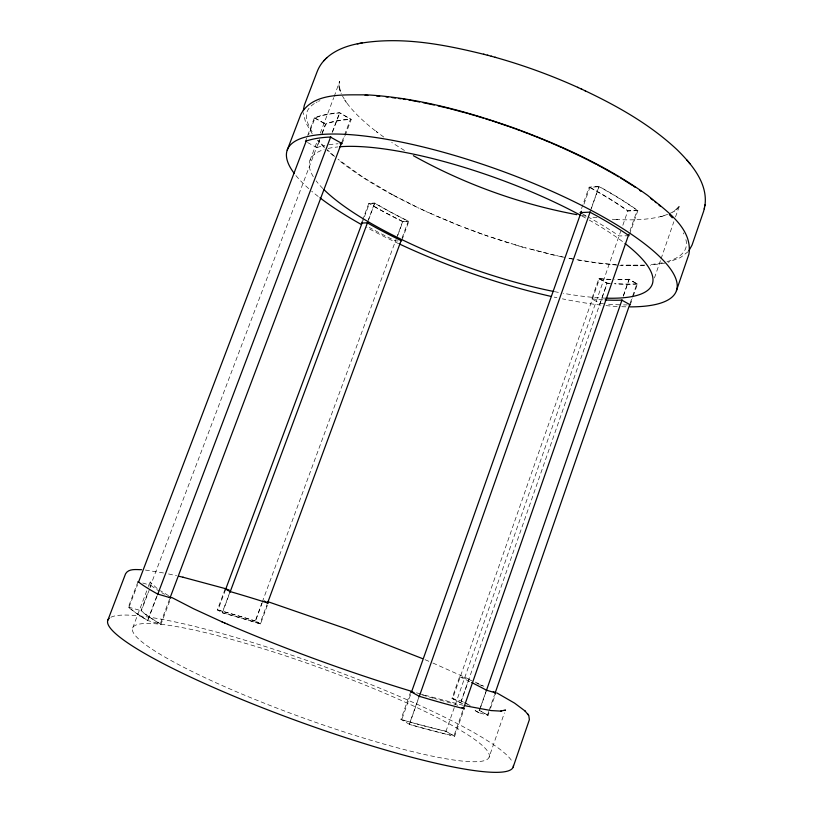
<?xml version="1.0" encoding="UTF-8"?>
<svg xmlns="http://www.w3.org/2000/svg" width="813" height="813" viewBox="0 0 813 813"><rect width="100%" height="100%" fill="white"/><g stroke="black" fill="none" stroke-linecap="round" stroke-linejoin="round"><path stroke-width="0.61" stroke-dasharray="4.07 3.05" d="M489.121 757.167A189.571 26.402 19.9 0 0 229.744 638.896A189.571 26.402 19.9 0 0 213.778 681.761A189.571 26.402 19.9 0 0 489.121 757.167L504.385 712.92M654.445 277.944L660.644 260.008M661.05 258.808L673.845 221.715M675.501 216.939L679.8 205.059L676.762 209.388L678.794 207.142L672.463 212.325L674.922 210.77L670.258 213.27M488.928 712.92L488.105 715.277L478.633 712.635L480.27 707.91M480.686 706.731L486.428 690.186M623.449 295.505L629.099 279.235L637.443 284.032L633.042 296.755M485.839 692.198L478.755 712.605A202.325 24.116 19.9 0 0 472.922 709.271M623.307 296.227L629.14 279.428L636.864 283.869L632.301 297.04M488.765 711.446L487.526 715.044L485.209 713.712A215.699 25.762 19.9 0 0 478.664 710.095M489.182 710.247L494.578 694.678M630.227 303.036L631.884 298.239M490.554 708.225L495.849 692.94M630.238 304.845L632.646 297.914M462.688 710.806L453.928 735.948L445.971 731.344L620.746 231.126M622.839 225.272L627.849 210.791L637.148 210.343L630.045 230.699M609.283 283.29L607.128 283.117L461.266 701.08L463.217 702.056M463.451 702.097L461.317 701.04L468.857 679.424L459.599 676.68L451.998 698.408L455.92 700.379A202.152 24.095 19.9 0 1 462.902 703.967M610.99 279.367A194.053 53.709 20 0 1 603.205 278.94L598.866 278.605L591.773 298.879L600.065 303.442L607.118 283.259L610.634 283.544M410.758 691.599L400.931 719.403L409.437 724.322L414.335 725.714A214.175 25.396 19.9 0 0 449.924 735.013L454.65 736.222L464.213 708.784M629.496 234.53L637.849 210.557L634.231 208.006A206.136 56.768 19.9 0 0 603.693 189.012L598.998 186.411L589.12 187.142L580.106 212.61M610.329 279.499A194.226 53.749 20 0 1 599.486 278.798L452.628 698.652A202.325 24.116 19.9 0 1 463.237 704.058M419.173 696.253L409.264 724.373L414.6 725.887A214.693 25.467 19.9 0 0 450.29 735.206M590.34 210.974L598.998 186.411M409.437 724.322L418.725 697.981M591.458 208.23L599.059 186.675L603.358 189.063A205.638 56.625 19.9 0 1 633.825 208.006L637.148 210.343M410.606 694.597L401.724 719.718A200.963 23.801 19.9 0 0 445.971 731.344L454.65 736.222M583.988 204.093L589.903 187.346L599.059 186.675M225.211 588.856L217.386 609.872L222.396 612.748A202.63 24.197 19.9 0 1 259.936 623.734L266.959 604.679M402.11 237.874L408.258 221.207A194.51 53.912 19.9 0 1 374.752 203.199L369.326 203.606L362.689 221.431M230.099 591.559L222.213 612.758L227.081 614.1A202.467 24.177 19.9 0 1 255.272 622.341L260.516 623.957L268.178 603.144M402.079 239.693L408.827 221.37L404.061 219.002A194.348 53.882 19.9 0 1 378.909 205.486L374.651 202.996L368.797 203.433L362.771 219.612M259.936 623.734L255.272 621.03L261.847 603.195M262.294 602.006L396.104 239.307M396.541 238.118L402.689 221.471L408.258 221.207M260.516 623.957L255.465 621.041L263.087 600.4M397.781 235.292L402.821 221.654L408.827 221.37M367.72 221.644L374.651 202.996M222.396 612.748L229.479 593.693M368.553 219.866L374.752 203.199M361.48 223.087L362.334 220.77M225.445 589.872L217.925 610.075L221.522 611.071A216.045 25.843 19.9 0 1 251.39 619.831L255.272 621.03M169.622 598.998L160.222 623.937A201.268 23.872 19.9 0 1 141.015 610.736L148.21 591.742M341.999 141.716L350.505 119.155L339.743 112.966L336.714 113.21A205.953 56.798 19.8 0 0 316.918 117.265L314.987 118.017L308.676 134.602M138.027 581.62L128.342 607.087L129.755 608.317A215.039 25.538 19.9 0 0 144.856 618.856L147.58 620.502L160.964 624.232L170.882 597.911M342.121 143.586L344.722 136.665M345.159 135.517L351.236 119.379L339.61 112.692L336.308 112.956A206.451 56.94 19.8 0 0 316.481 117.031L314.367 117.855L305.444 141.34M132.682 627.941L147.915 587.769M148.362 586.58L150.141 581.183L150.557 582.545M309.987 160.334L317.609 140.243M320.302 133.149L333.747 97.682M334.194 96.503L339.671 81.27L339.123 87.591L338.991 84.572L340.677 92.641L339.387 88.668L341.257 93.556M150.009 586.996L319.661 139.399M321.918 133.464L325.515 123.962A193.26 53.221 19.8 0 1 350.505 119.155M160.964 624.232L157.57 622.189A201.045 23.841 19.9 0 1 143.149 612.28L141.36 610.766L149.643 588.897M150.08 587.738L150.954 585.441L142.732 583.012M307.517 142.488L316.887 147.641L319.987 139.46M322.192 133.617L325.739 124.277L328.381 123.291A193.037 53.15 19.8 0 1 347.141 119.684L351.236 119.379M147.58 620.502L157.59 594.018M332.161 132.397L339.61 112.692M157.244 595.594L147.824 620.492L145.334 618.978A214.52 25.477 19.9 0 1 130.253 608.459L128.962 607.341L137.519 584.832M332.568 131.94L339.743 112.966M688.194 251.613L680.501 257.558L668.093 262.294M314.357 103.505C303.229 110.964 304.418 119.511 313.452 134.043M316.196 102.438L317.192 101.92M318.523 101.29L319.916 100.7M667.666 214.378L660.512 216.736L664.577 215.577C649.018 219.988 632.626 220.282 616.579 219.551L618.429 219.642L611.457 219.195M316.887 147.641L319.489 146.777A193.423 49.593 19.8 0 1 324.895 145.425M667.056 261.654C682.3 257.203 689.698 249.093 685.135 237.284M662.341 262.843L650.42 264.682M664.851 263.077L650.319 265.201M644.77 265.129L620.99 265.089M629.099 279.235L625.461 279.408A194.053 53.709 20 0 1 614.75 279.479M637.849 210.557L627.819 211.034L623.358 207.925A192.742 52.987 19.9 0 0 594.862 190.323L589.12 187.142M644.262 265.607L619.719 265.302M636.864 283.869L634.15 283.981A207.041 57.398 20 0 1 614.557 283.656M637.443 284.032L634.486 284.164A207.539 57.54 20 0 1 614.841 283.828M398.075 240.922L395.687 240.973L391.825 239.103A208.27 53.851 19.9 0 1 369.244 227.416M629.079 235.729L619.11 235.953L614.608 232.925A193.128 49.441 19.9 0 0 589.039 217.467M626.752 265.658L640.065 265.76M616.264 264.794L596.61 262.782L575.563 259.459M617.321 265.14L597.342 263.097L576.153 259.754M591.773 298.879L596.092 299.296A194.449 50.111 20 0 0 603.835 299.875M600.065 303.442L603.571 303.798M145.415 570.045L164.765 573.185M597.006 217.732L592.047 217.081M586.183 216.228L581.956 215.557M572.86 258.961L567.535 257.934M573.429 259.245L567.952 258.188M564.791 257.375L556.488 255.597M168.555 573.958L176.553 575.716M562.423 257.05L528.257 248.575M554.049 255.211L525.401 247.782M463.247 705.328L423.095 694.729M446.063 731.253L440.697 729.993A200.73 23.76 19.9 0 1 407.465 721.263L400.931 719.403M217.386 609.872L221.309 610.959A216.573 25.904 19.9 0 1 251.247 619.74L255.465 621.041M525.594 247.975L511.062 243.595M128.342 607.087L141.36 610.766M451.998 698.408L461.317 701.04M522.718 247.172L490.94 237.122M420.047 693.835L423.492 694.841M420.433 693.956L415.24 692.422M508.298 242.884L485.198 235.15M488.074 236.278L456.632 224.612M482.312 234.266L462.292 226.847M459.599 225.648L434.355 215.272M453.979 223.412L426.195 211.604M425.067 659.699L430.29 661.904M432.872 663.002L471.001 680.044M431.896 214.022L418.156 207.843M423.817 210.343C393.807 196.644 364.641 180.537 338.625 160.141M468.857 679.424L472.079 680.948M459.599 676.68L463.552 678.56A201.726 19.898 19.9 0 1 470.575 681.985M475.28 682.077L483.867 686.263M415.86 206.593L392.923 194.896M402.689 221.471L399.163 219.723A207.356 57.571 19.9 0 1 372.486 205.435L368.797 203.433M402.821 221.654L398.97 219.754A207.854 57.723 19.9 0 1 372.242 205.435M583.002 214.175L585.888 215.73M457.709 705.278L450.229 702.747A200.313 19.624 19.9 0 1 434.447 698.489M393.025 194.957L363.035 177.264L338.025 159.216M314.987 118.017L325.515 123.962M599.496 278.798L607.128 283.117M314.367 117.855L325.739 124.277M598.866 278.605L607.118 283.259M488.105 715.277L485.574 713.824A216.228 25.823 19.9 0 0 479.02 710.196M478.633 712.635L475.544 710.857A202.152 24.095 19.9 0 0 472.556 709.17M168.545 595.675L160.405 590.705M404.447 150.476L391.724 142.468M383.756 137.031L376.246 131.543L377.75 132.671C365.515 123.302 353.696 112.966 344.844 100.233L346.338 102.428L342.486 96.056M157.163 588.5L150.486 582.443M150.954 585.441L152.793 586.823A200.628 19.685 19.9 0 0 159.175 591.102M334.661 156.431L327.121 149.633M333.482 155.913L327.172 150.303M324.245 147.519L317.7 140.629M324.478 147.051L318.401 140.456M312.263 133.881L305.586 122.265L303.31 112.733M683.245 232.884L683.774 233.951M629.14 279.428A194.226 53.749 20 0 1 615.055 279.652M466.103 703.509A215.699 25.762 19.9 0 1 467.973 704.465M589.903 187.346A192.976 53.069 19.9 0 1 627.849 210.791M625.827 306.826A206.909 53.272 19.9 0 1 621.559 306.704M617.158 306.491A206.909 53.272 19.9 0 1 605.685 305.586M600.909 305.078A206.909 53.272 19.9 0 1 562.372 298.838M556.935 297.7A206.909 53.272 19.9 0 1 554.202 297.111M398.726 243.676A206.909 53.272 19.9 0 1 366.663 227.447M318.188 196.461A206.909 53.272 19.9 0 1 311.704 191.218M308.706 188.616A206.909 53.272 19.9 0 1 295.282 174.765M605.939 298.158A182.01 46.727 19.9 0 1 563.094 293.269M558.368 292.395A182.01 46.727 19.9 0 1 553.582 291.45M322.863 188.535A182.01 46.727 19.9 0 1 316.166 180.893M313.3 176.716A182.01 46.727 19.9 0 1 324.021 149.562M328.137 148.464A182.01 46.727 19.9 0 1 337.883 146.929M581.966 216.034A182.01 46.727 19.9 0 1 586.508 218.534M589.171 220.038A182.01 46.727 19.9 0 1 623.154 242.04M328.94 144.714A193.423 49.593 19.8 0 1 338.045 143.779M627.29 304.905A207.955 53.688 20 0 1 623.591 304.895M619.78 304.814A207.955 53.688 20 0 1 607.768 304.153M110.883 617.26A215.557 30.122 19.9 0 1 319.682 664.993A215.557 30.122 19.9 0 1 512.586 762.34M433.339 698.174A200.313 19.624 19.9 0 1 419.62 694.231M464.518 702.635A216.228 25.823 19.9 0 1 467.363 704.078M468.308 704.556A216.228 25.823 19.9 0 1 470.158 705.511M476.825 683.235A215.77 21.321 19.9 0 1 478.684 684.15M479.599 684.597A215.77 21.321 19.9 0 1 482.312 685.938M164.48 594.303A200.628 19.685 19.9 0 1 161.716 592.667M150.852 583.012L150.192 581.986L150.852 583.012"/><path stroke-width="1.22" d="M524.842 710.755L528.806 715.552L529.375 719.688L513.186 767.025M303.31 110.487L304.357 105.192L317.131 71.717C323.676 54.481 342.456 46.371 359.427 43.435M704.912 205.811C708.153 183.453 691.833 164.287 677.026 149.673C649.221 123.637 615.441 104.958 581.143 88.902M688.916 250.75L692.046 245.079L703.672 211.136L705.135 204.622M704.312 208.86L704.546 207.681M676.446 290.607L688.946 254.123C692.879 227.803 665.186 210.161 647.697 195.415C606.508 165.801 559.822 144.714 512.322 127.417C465.199 110.924 416.327 97.662 366.287 94.806C344.56 95.192 313.371 91.96 300.952 114.125L287.223 150.11M486.255 690.999L622.057 299.824M494.995 693.489L629.811 304.235M463.532 708.408L628.795 234.286M419.152 696.782L590.187 211.817M411.449 692.198L581.447 211.278M267.396 603.48L401.236 240.262M229.927 592.504L367.669 222.254M225.445 589.872L362.242 222.62M170.069 597.809L341.551 142.905M157.692 594.405L330.769 136.675M107.895 620.085L125.578 573.765C128.728 568.328 136.299 569.7 141.574 569.7M138.413 582.464L306.43 140.527M505.208 710.532L505.513 709.922L500.788 711.172L501.448 711.151L491.154 710.572L465.514 705.847M323.828 60.741L324.763 59.806M326.013 58.556L326.948 57.621M305.444 141.34L307.517 140.608A206.858 53.13 19.8 0 1 327.131 137.214L330.403 137.031L342.121 143.586L340.078 143.688M360.088 43.323C402.943 36.077 446.622 44.949 488.186 55.396M357.293 43.841L362.202 42.916M361.48 223.087L367.283 222.803L371.571 225.242A194.744 50.274 19.9 0 0 396.866 238.514L401.652 240.841M365.057 95.345L367.883 95.456M376.673 96.005L379.712 96.259M385.931 96.869L388.055 97.103M392.151 97.59L395.433 98.017M398.766 98.485L401.012 98.81M403.278 99.156L405.555 99.511M409.01 100.08L411.348 100.487M412.506 100.68L416.043 101.32M576.834 214.673C519.659 204.043 464.193 184.002 413.39 155.7M417.242 101.544L419.62 101.991M423.227 102.702L434.254 105.019M437.994 105.863L445.544 107.651M178.636 576.204L183.352 577.321M182.905 577.21L226.593 588.958M446.5 107.885L449.365 108.586M450.321 108.83L452.241 109.318M453.197 109.562L460.941 111.605M483.532 54.176L484.457 54.42M494.954 57.245C524.741 65.579 553.846 76.3 581.925 89.267M487.322 55.162L491.926 56.402M468.745 113.769L475.554 115.751M460.849 111.584L464.833 112.672M491.133 56.188L495.686 57.438M465.727 112.926L467.76 113.495M229.114 589.994L225.211 588.856L230.099 591.559L234.937 592.962A202.051 19.959 19.9 0 1 262.965 601.498L268.178 603.144L264.103 600.949M414.01 692.564L410.758 691.599L419.173 696.253L424.477 697.839A214.246 21.026 19.9 0 0 459.894 707.686L464.213 708.784L462.048 707.615M476.53 116.035L483.461 118.139M411.012 691.162C348.98 672.31 286.003 649.333 227.63 624.282M485.442 118.759L491.387 120.649M267.599 601.59L346.277 628.795L422.435 658.591M492.383 120.964L496.357 122.265M497.353 122.6L508.267 126.33M509.263 126.676L511.245 127.377M512.231 127.732L515.198 128.8M516.194 129.155L520.137 130.608M521.123 130.974L524.07 132.082M525.056 132.448L527.993 133.576M528.968 133.952L534.822 136.238M535.797 136.625L538.704 137.793M539.669 138.18L542.556 139.358M543.521 139.755L550.208 142.549M551.163 142.956L553.999 144.175M224.683 623.002L227.996 624.445M554.944 144.582L561.488 147.468M221.776 621.732L225.059 623.165M222.162 621.904L193.606 608.764L171.746 597.494M562.342 147.844L566.122 149.551M569.781 151.228L580.441 156.299M566.031 149.511L568.866 150.812M584.649 90.538L585.492 90.924M577.606 87.286L578.328 87.621M581.325 156.736L583.958 158.027M584.821 158.464L587.423 159.765M588.277 160.202L596.457 164.419M597.575 165.009L599.77 166.187M496.875 692.93L514.588 703.133L525.32 711.192M493.288 691.568L495.849 692.94L486.428 690.186L483.308 688.509A201.726 19.898 19.9 0 0 471.703 682.544M582.037 213.646L580.106 212.61L589.923 212.142L594.638 214.703A206.543 52.967 19.9 0 1 625.431 233.25L629.079 235.729M600.868 166.767L603.033 167.945M604.11 168.535L610.451 172.082M169.165 596.955L170.882 597.911L157.59 594.018L154.836 592.474A214.591 21.087 19.9 0 1 139.47 582.728L138.027 581.62M630.238 304.845L621.843 300.149L618.226 300.231A194.449 50.111 20 0 1 605.096 299.946M611.488 172.671L615.573 175.039M616.589 175.628L618.581 176.817M620.553 177.996L622.514 179.185M623.469 179.775L632.595 185.577M633.5 186.167L635.258 187.336M639.557 190.262L641.233 191.431M650.685 198.372L652.697 199.927M655.024 201.787L656.203 202.762M658.896 204.998L660.186 206.116M669.312 214.622L672.31 217.772M686.761 159.937L688.154 161.604M688.55 162.102L689.963 163.789M527.84 713.997L528.531 715.064M294.347 173.545A206.909 53.272 19.9 0 1 522.922 179.073A206.909 53.272 19.9 0 1 629.973 306.877M551.458 296.491A206.909 53.272 19.9 0 1 399.61 244.083M361.124 224.378A206.909 53.272 19.9 0 1 319.905 197.783M624.984 243.453A182.01 46.727 19.9 0 1 605.939 298.158M553.582 291.45A182.01 46.727 19.9 0 1 323.981 189.653M339.692 146.767A182.01 46.727 19.9 0 1 581.041 215.536M513.328 766.517A215.557 30.122 19.9 0 1 294.184 719.82A215.557 30.122 19.9 0 1 109.237 618.327M513.43 765.419A215.557 30.122 19.9 0 1 513.41 765.978"/></g></svg>
